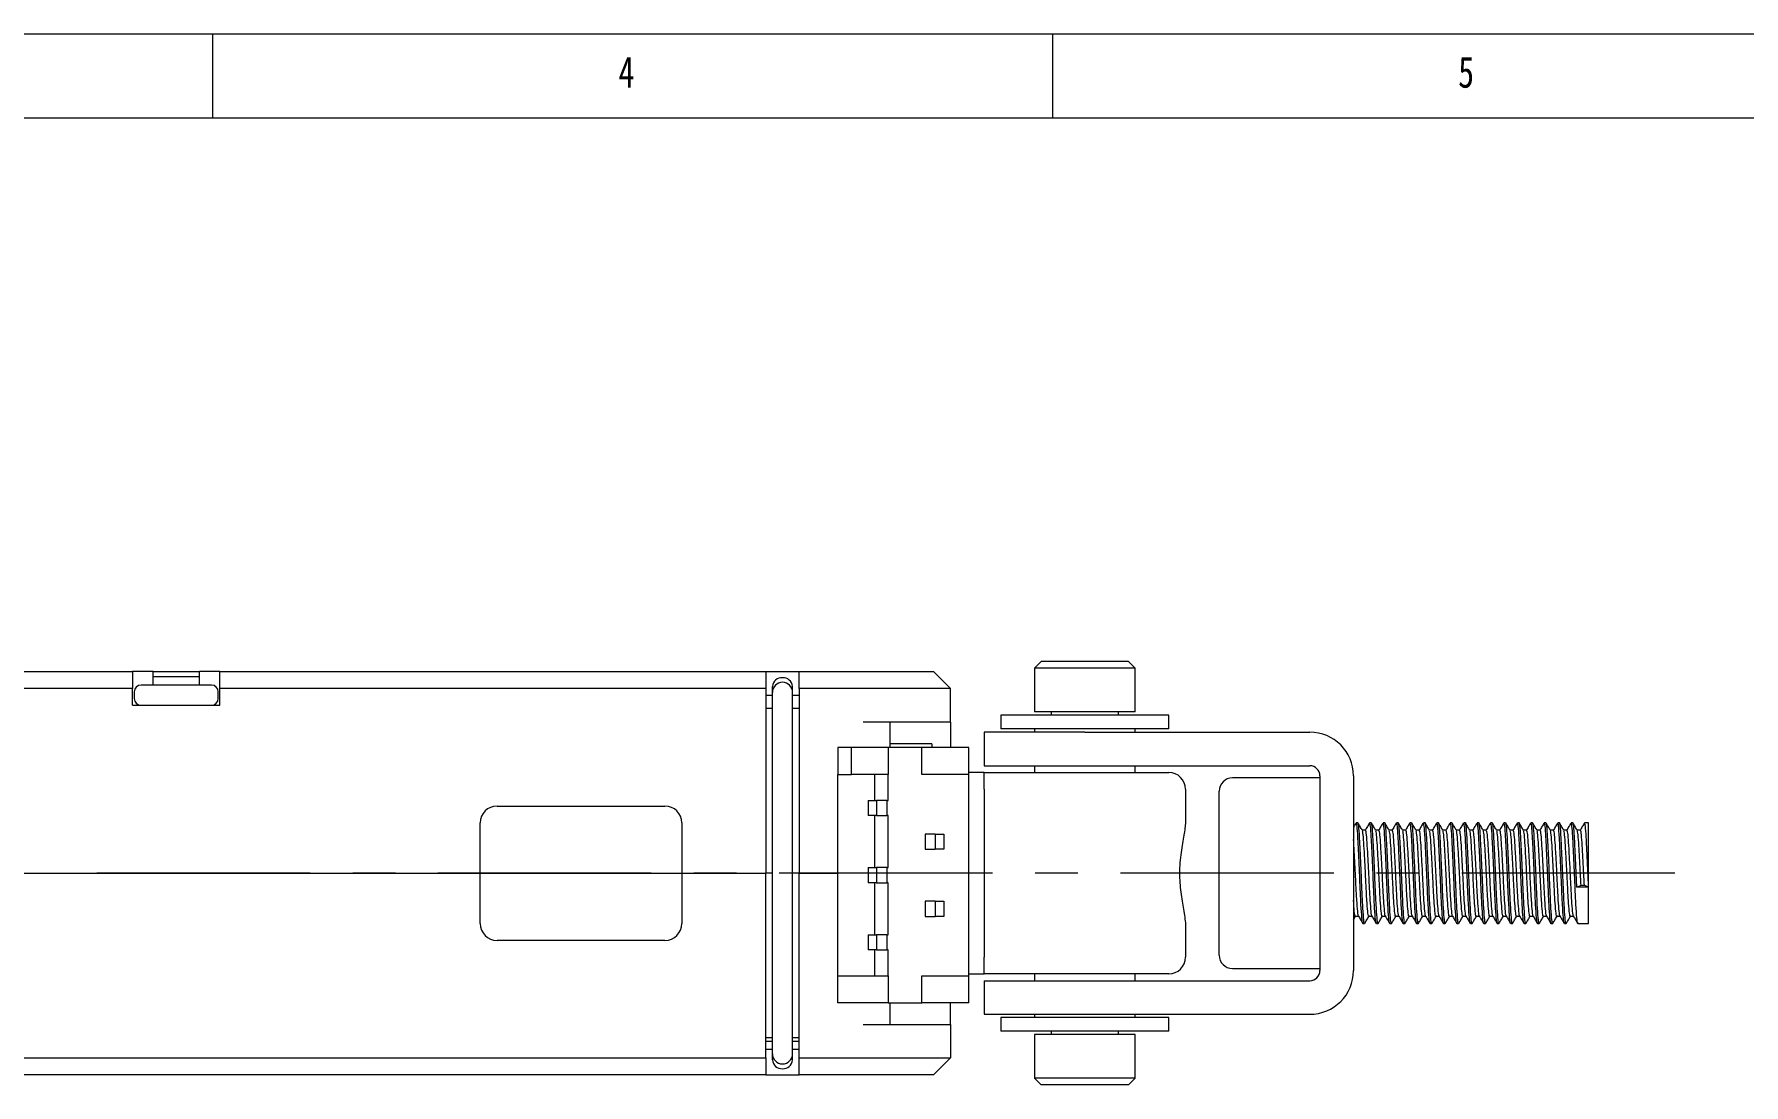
# Paper-space layout '시트4_ENG_with accessory' of a CAD drawing. Header units: millimetres. Extents: x 5 to 415, y 5 to 292.
# Drawn here: x 149.4 to 251.2, y 229.4 to 292 of the extents above; entities that cross this region are included whole.
import ezdxf

# ---------------------------------------------------------------- set-up
doc = ezdxf.new("R2010")
doc.units = ezdxf.units.MM
doc.linetypes.add('CENTERX2', pattern=[20.32, 12.7, -2.54, 2.54, -2.54])
doc.layers.add('CENTER_LINE', color=7, linetype='CENTERX2')
doc.styles.add('SLDTEXTSTYLE1', font='TXT', dxfattribs={"width": 0.75})

psp = doc.layouts.new('시트4_ENG_with accessory')

# ---------------------------------------------------------------- linework, layer by layer
at = {"color": 7, "linetype": 'Continuous', "lineweight": 18}
for p, q in [((415, 292), (5, 292)), ((160, 287), (160, 292)), ((210, 292), (210, 287)), ((410.25, 287), (10, 287)), ((209.331, 254.643), (208.931, 254.243)), ((214.531, 254.643), (209.331, 254.643)), ((214.931, 254.243), (214.531, 254.643)), ((141.531, 254.043), (155.231, 254.043)), ((155.231, 254.043), (155.231, 253.043)), ((156.445, 254.043), (155.231, 254.043)), ((156.445, 253.243), (156.445, 254.043)), ((156.445, 254.043), (159.217, 254.043)), ((159.217, 253.743), (156.445, 253.743)), ((159.217, 253.243), (159.217, 254.043)), ((160.431, 254.043), (159.217, 254.043)), ((160.431, 254.043), (192.931, 254.043)), ((160.431, 253.043), (160.431, 254.043)), ((192.931, 254.043), (192.931, 253.043)), ((192.931, 254.043), (194.931, 254.043)), ((194.931, 254.043), (202.331, 254.043)), ((194.931, 253.043), (194.931, 254.043)), ((202.331, 254.043), (202.931, 254.043)), ((202.931, 254.043), (203.931, 253.043)), ((208.931, 254.243), (208.931, 251.643)), ((214.931, 254.243), (208.931, 254.243)), ((214.931, 251.643), (214.931, 254.243)), ((155.231, 253.043), (141.531, 253.043)), ((155.231, 252.043), (155.231, 253.043)), ((155.331, 252.843), (155.331, 252.443)), ((159.931, 253.243), (155.731, 253.243)), ((160.331, 252.443), (160.331, 252.843)), ((192.931, 253.043), (160.431, 253.043)), ((160.431, 252.043), (160.431, 253.043)), ((192.931, 253.043), (192.931, 242.043)), ((193.329, 252.615), (192.931, 252.615)), ((193.329, 252.81), (193.329, 253.163)), ((193.329, 251.61), (193.329, 252.81)), ((194.529, 252.81), (194.529, 253.163)), ((194.529, 251.61), (194.529, 252.81)), ((194.931, 252.615), (194.529, 252.615)), ((194.931, 253.043), (194.931, 242.043)), ((202.331, 253.043), (194.931, 253.043)), ((203.931, 253.043), (202.331, 253.043)), ((203.931, 251.043), (203.931, 253.043)), ((155.231, 252.043), (160.431, 252.043)), ((193.334, 251.843), (192.931, 251.843)), ((193.329, 232.488), (193.329, 251.61)), ((194.931, 251.843), (194.529, 251.843)), ((194.529, 232.488), (194.529, 251.61)), ((214.931, 251.643), (208.931, 251.643)), ((209.931, 251.643), (209.931, 251.443)), ((213.931, 251.443), (213.931, 251.643)), ((202.331, 251.043), (198.731, 251.043)), ((200.331, 251.043), (200.331, 249.523)), ((203.931, 251.043), (202.331, 251.043)), ((203.931, 251.043), (203.931, 249.523)), ((205.931, 250.443), (205.931, 248.443)), ((211.931, 250.443), (205.931, 250.443)), ((206.931, 251.443), (206.931, 250.643)), ((216.931, 251.443), (206.931, 251.443)), ((216.931, 250.643), (206.931, 250.643)), ((208.931, 250.643), (208.931, 250.443)), ((211.931, 250.443), (225.331, 250.443)), ((214.931, 250.443), (214.931, 250.643)), ((216.931, 250.643), (216.931, 251.443)), ((197.231, 249.523), (197.231, 247.923)), ((198.031, 249.523), (197.231, 249.523)), ((200.231, 249.523), (198.031, 249.523)), ((198.031, 247.923), (198.031, 249.523)), ((200.231, 249.523), (200.231, 247.923)), ((202.231, 249.523), (200.231, 249.523)), ((202.831, 249.743), (200.331, 249.743)), ((202.231, 247.923), (202.231, 249.523)), ((205.031, 249.523), (202.231, 249.523)), ((202.831, 249.743), (202.831, 249.523)), ((205.031, 247.923), (205.031, 249.523)), ((205.931, 248.443), (211.931, 248.443)), ((208.931, 248.443), (208.931, 248.043)), ((211.931, 248.443), (225.331, 248.443)), ((214.931, 248.043), (214.931, 248.443)), ((197.231, 247.923), (198.031, 247.923)), ((197.231, 235.923), (197.231, 247.923)), ((200.231, 247.923), (198.031, 247.923)), ((199.431, 246.373), (199.431, 247.923)), ((200.231, 246.373), (200.231, 247.923)), ((205.031, 247.923), (202.231, 247.923)), ((205.931, 248.043), (205.031, 248.043)), ((205.031, 235.923), (205.031, 247.923)), ((205.931, 248.043), (213.931, 248.043)), ((205.931, 247.043), (205.931, 248.043)), ((213.931, 248.043), (216.931, 248.043)), ((225.931, 247.723), (220.731, 247.723)), ((225.931, 247.843), (225.931, 236.243)), ((227.931, 247.843), (227.931, 236.243)), ((199.031, 246.373), (199.031, 245.473)), ((199.031, 246.373), (199.531, 246.373)), ((199.531, 246.373), (199.531, 245.473)), ((200.141, 246.373), (199.531, 246.373)), ((200.141, 246.373), (200.141, 245.473)), ((200.141, 246.373), (200.231, 246.373)), ((205.931, 247.043), (205.931, 242.043)), ((217.931, 247.043), (217.931, 245.097)), ((219.931, 246.729), (219.931, 246.923)), ((219.931, 237.163), (219.931, 246.729)), ((176.931, 246.043), (180.931, 246.043)), ((180.931, 246.043), (182.931, 246.043)), ((182.931, 246.043), (186.931, 246.043)), ((199.531, 245.473), (199.031, 245.473)), ((199.431, 242.373), (199.431, 245.473)), ((199.531, 245.473), (200.141, 245.473)), ((200.231, 245.473), (200.141, 245.473)), ((200.231, 242.373), (200.231, 245.473)), ((175.931, 242.043), (175.931, 245.043)), ((187.931, 245.043), (187.931, 242.043)), ((202.421, 244.373), (202.421, 243.473)), ((203.031, 244.373), (202.421, 244.373)), ((203.031, 244.373), (203.031, 243.473)), ((203.031, 244.373), (203.531, 244.373)), ((203.531, 244.373), (203.531, 243.473)), ((228.194, 245.043), (228.094, 245.043)), ((228.643, 244.61), (228.449, 244.61)), ((228.994, 245.043), (228.894, 245.043)), ((229.443, 244.61), (229.249, 244.61)), ((229.794, 245.043), (229.694, 245.043)), ((230.243, 244.61), (230.049, 244.61)), ((230.594, 245.043), (230.494, 245.043)), ((231.043, 244.61), (230.849, 244.61)), ((231.394, 245.043), (231.294, 245.043)), ((231.843, 244.61), (231.649, 244.61)), ((232.194, 245.043), (232.094, 245.043)), ((232.643, 244.61), (232.449, 244.61)), ((232.994, 245.043), (232.894, 245.043)), ((233.443, 244.61), (233.249, 244.61)), ((233.794, 245.043), (233.694, 245.043)), ((234.243, 244.61), (234.049, 244.61)), ((234.594, 245.043), (234.494, 245.043)), ((235.043, 244.61), (234.849, 244.61)), ((235.394, 245.043), (235.294, 245.043)), ((235.843, 244.61), (235.649, 244.61)), ((236.194, 245.043), (236.094, 245.043)), ((236.643, 244.61), (236.449, 244.61)), ((236.994, 245.043), (236.894, 245.043)), ((237.443, 244.61), (237.249, 244.61)), ((237.794, 245.043), (237.694, 245.043)), ((238.243, 244.61), (238.049, 244.61)), ((238.594, 245.043), (238.494, 245.043)), ((239.043, 244.61), (238.849, 244.61)), ((239.394, 245.043), (239.294, 245.043)), ((239.843, 244.61), (239.649, 244.61)), ((240.194, 245.043), (240.094, 245.043)), ((240.643, 244.61), (240.449, 244.61)), ((240.994, 245.043), (240.894, 245.043)), ((241.443, 244.61), (241.249, 244.61)), ((241.931, 245.043), (241.694, 245.043)), ((241.931, 241.204), (241.931, 245.043)), ((202.421, 243.473), (203.031, 243.473)), ((203.531, 243.473), (203.031, 243.473)), ((199.031, 242.373), (199.031, 241.473)), ((199.031, 242.373), (199.531, 242.373)), ((199.531, 242.373), (199.531, 241.473)), ((200.141, 242.373), (199.531, 242.373)), ((200.141, 242.373), (200.141, 241.473)), ((200.141, 242.373), (200.231, 242.373)), ((141.531, 242.043), (175.931, 242.043)), ((175.931, 242.043), (180.931, 242.043)), ((175.931, 239.043), (175.931, 242.043)), ((180.931, 242.043), (182.931, 242.043)), ((182.931, 242.043), (187.931, 242.043)), ((187.931, 242.043), (192.931, 242.043)), ((187.931, 242.043), (187.931, 239.043)), ((192.931, 231.043), (192.931, 242.043)), ((193.329, 242.043), (192.931, 242.043)), ((194.931, 242.043), (194.529, 242.043)), ((194.931, 231.043), (194.931, 242.043)), ((194.931, 242.043), (197.231, 242.043)), ((199.531, 241.473), (199.031, 241.473)), ((199.431, 238.373), (199.431, 241.473)), ((199.531, 241.473), (200.141, 241.473)), ((200.231, 241.473), (200.141, 241.473)), ((200.231, 238.373), (200.231, 241.473)), ((205.931, 242.043), (205.931, 237.043)), ((241.231, 241.204), (241.481, 241.326)), ((241.481, 241.326), (241.681, 241.326)), ((241.681, 241.326), (241.931, 241.204)), ((202.421, 240.373), (202.421, 239.473)), ((203.031, 240.373), (202.421, 240.373)), ((203.031, 240.373), (203.031, 239.473)), ((203.031, 240.373), (203.531, 240.373)), ((203.531, 240.373), (203.531, 239.473)), ((241.931, 241.204), (241.231, 241.204)), ((241.931, 239.043), (241.931, 241.204)), ((202.421, 239.473), (203.031, 239.473)), ((203.531, 239.473), (203.031, 239.473)), ((227.931, 239.273), (228.053, 239.483)), ((228.043, 239.476), (228.238, 239.476)), ((228.843, 239.476), (229.038, 239.476)), ((229.643, 239.476), (229.838, 239.476)), ((230.443, 239.476), (230.638, 239.476)), ((231.243, 239.476), (231.438, 239.476)), ((232.043, 239.476), (232.238, 239.476)), ((232.843, 239.476), (233.038, 239.476)), ((233.643, 239.476), (233.838, 239.476)), ((234.443, 239.476), (234.638, 239.476)), ((235.243, 239.476), (235.438, 239.476)), ((236.043, 239.476), (236.238, 239.476)), ((236.843, 239.476), (237.038, 239.476)), ((237.643, 239.476), (237.838, 239.476)), ((238.443, 239.476), (238.638, 239.476)), ((239.243, 239.476), (239.438, 239.476)), ((240.043, 239.476), (240.238, 239.476)), ((240.843, 239.476), (241.038, 239.476)), ((199.031, 238.373), (199.531, 238.373)), ((199.031, 238.373), (199.031, 237.473)), ((199.531, 238.373), (199.531, 237.473)), ((200.141, 238.373), (199.531, 238.373)), ((200.141, 238.373), (200.141, 237.473)), ((200.141, 238.373), (200.231, 238.373)), ((217.931, 238.99), (217.931, 237.043)), ((228.494, 239.043), (228.594, 239.043)), ((229.294, 239.043), (229.394, 239.043)), ((230.094, 239.043), (230.194, 239.043)), ((230.894, 239.043), (230.994, 239.043)), ((231.694, 239.043), (231.794, 239.043)), ((232.494, 239.043), (232.594, 239.043)), ((233.294, 239.043), (233.394, 239.043)), ((234.094, 239.043), (234.194, 239.043)), ((234.894, 239.043), (234.994, 239.043)), ((235.694, 239.043), (235.794, 239.043)), ((236.494, 239.043), (236.594, 239.043)), ((237.294, 239.043), (237.394, 239.043)), ((238.094, 239.043), (238.194, 239.043)), ((238.894, 239.043), (238.994, 239.043)), ((239.694, 239.043), (239.794, 239.043)), ((240.494, 239.043), (240.594, 239.043)), ((241.294, 239.043), (241.931, 239.043)), ((180.931, 238.043), (176.931, 238.043)), ((182.931, 238.043), (180.931, 238.043)), ((186.931, 238.043), (182.931, 238.043)), ((199.531, 237.473), (199.031, 237.473)), ((199.431, 235.923), (199.431, 237.473)), ((199.531, 237.473), (200.141, 237.473)), ((200.231, 237.473), (200.141, 237.473)), ((200.231, 235.923), (200.231, 237.473)), ((205.931, 236.043), (205.931, 237.043)), ((220.731, 236.363), (225.931, 236.363)), ((197.231, 235.923), (200.231, 235.923)), ((197.231, 234.323), (197.231, 235.923)), ((200.231, 235.923), (200.231, 234.323)), ((202.231, 234.323), (202.231, 235.923)), ((202.231, 235.923), (205.031, 235.923)), ((205.031, 236.043), (205.931, 236.043)), ((205.031, 234.323), (205.031, 235.923)), ((213.931, 236.043), (205.931, 236.043)), ((205.931, 235.643), (205.931, 233.643)), ((205.931, 235.643), (211.931, 235.643)), ((208.931, 236.043), (208.931, 235.643)), ((211.931, 235.643), (225.331, 235.643)), ((216.931, 236.043), (213.931, 236.043)), ((214.931, 235.643), (214.931, 236.043)), ((200.231, 234.323), (197.231, 234.323)), ((200.231, 234.323), (202.231, 234.323)), ((200.331, 234.323), (200.331, 233.043)), ((205.031, 234.323), (202.231, 234.323)), ((203.931, 233.043), (203.931, 234.323)), ((205.931, 233.643), (211.931, 233.643)), ((206.931, 233.443), (206.931, 232.643)), ((216.931, 233.443), (206.931, 233.443)), ((208.931, 233.643), (208.931, 233.443)), ((211.931, 233.643), (225.331, 233.643)), ((214.931, 233.443), (214.931, 233.643)), ((216.931, 232.643), (216.931, 233.443)), ((193.334, 232.243), (192.931, 232.243)), ((193.329, 231.288), (193.329, 232.488)), ((194.529, 231.288), (194.529, 232.488)), ((194.931, 232.243), (194.529, 232.243)), ((198.731, 233.043), (202.331, 233.043)), ((202.331, 233.043), (203.931, 233.043)), ((203.931, 233.043), (203.931, 231.043)), ((216.931, 232.643), (206.931, 232.643)), ((208.931, 232.443), (208.931, 229.843)), ((214.931, 232.443), (208.931, 232.443)), ((209.931, 232.643), (209.931, 232.443)), ((213.931, 232.443), (213.931, 232.643)), ((214.931, 229.843), (214.931, 232.443)), ((192.931, 232.043), (193.329, 232.043)), ((193.329, 231.536), (192.931, 231.536)), ((193.329, 230.924), (193.329, 231.288)), ((194.529, 232.043), (194.931, 232.043)), ((194.931, 231.536), (194.529, 231.536)), ((194.529, 230.924), (194.529, 231.288)), ((141.531, 231.043), (192.931, 231.043)), ((192.931, 231.043), (192.931, 230.043)), ((194.931, 231.043), (202.331, 231.043)), ((194.931, 230.043), (194.931, 231.043)), ((202.331, 231.043), (203.931, 231.043)), ((203.931, 231.043), (202.931, 230.043)), ((192.931, 230.043), (141.531, 230.043)), ((192.931, 230.043), (194.931, 230.043)), ((202.331, 230.043), (194.931, 230.043)), ((202.931, 230.043), (202.331, 230.043)), ((208.931, 229.843), (209.331, 229.443)), ((214.931, 229.843), (208.931, 229.843)), ((214.531, 229.443), (209.331, 229.443)), ((214.531, 229.443), (214.931, 229.843))]:
    psp.add_line(p, q, dxfattribs=at)
for centre, radius, start, end in [((193.892, 253.12), 0.564, 86.18874, 175.59805), ((193.967, 253.12), 0.564, 4.40195, 93.81126), ((155.731, 252.843), 0.4, 90, 180), ((159.931, 252.843), 0.4, 0, 90), ((193.929, 252.81), 0.6, 90, 180), ((193.929, 252.81), 0.6, 0, 90), ((155.731, 252.443), 0.4, 180, 270), ((159.931, 252.443), 0.4, 270, 0), ((225.331, 247.843), 2.6, 0, 90), ((225.331, 247.843), 0.6, 0, 90), ((216.931, 247.043), 1, 0, 90), ((220.731, 246.923), 0.8, 90, 180), ((176.931, 245.043), 1, 90, 180), ((186.931, 245.043), 1, 0, 90), ((176.931, 239.043), 1, 180, 270), ((186.931, 239.043), 1, 270, 0), ((216.931, 237.043), 1, 270, 0), ((220.731, 237.163), 0.8, 180, 270), ((225.331, 236.243), 0.6, 270, 0), ((225.331, 236.243), 2.6, 270, 0), ((193.929, 231.288), 0.6, 180, 270), ((193.929, 231.288), 0.6, 270, 0), ((193.892, 230.967), 0.564, 184.40195, 273.81126), ((193.967, 230.967), 0.564, 266.18874, 355.59805)]:
    psp.add_arc(centre, radius, start, end, dxfattribs=at)
for points, knots in [([(217.931, 245.097), (217.907, 244.848), (217.859, 244.352), (217.642, 243.278), (217.544, 242.082), (217.631, 240.897), (217.845, 239.8), (217.901, 239.273), (217.931, 238.99)], [0, 0, 0, 0, 0.1635681, 0.3265169, 0.4990783, 0.6586515, 0.8168735, 1, 1, 1, 1]), ([(228.083, 245.032), (228.041, 244.96), (227.99, 244.873), (227.94, 244.785), (227.931, 244.77)], [0, 0, 0, 0, 0.827869, 1, 1, 1, 1]), ([(228.494, 239.091), (228.489, 239.077), (228.467, 239.016), (228.434, 239.368), (228.379, 240.11), (228.331, 241.185), (228.283, 242.379), (228.228, 243.526), (228.183, 244.434), (228.136, 244.981), (228.106, 244.991), (228.094, 244.996)], [0, 0, 0, 0, 0.0358742, 0.1581913, 0.2855373, 0.4096308, 0.5337244, 0.6610704, 0.7833875, 0.9096308, 1, 1, 1, 1]), ([(228.594, 239.091), (228.589, 239.077), (228.567, 239.016), (228.534, 239.368), (228.479, 240.11), (228.431, 241.185), (228.383, 242.379), (228.328, 243.526), (228.283, 244.434), (228.236, 244.981), (228.206, 244.991), (228.194, 244.996)], [0, 0, 0, 0, 0.0358742, 0.1581913, 0.2855373, 0.4096308, 0.5337244, 0.6610704, 0.7833875, 0.9096308, 1, 1, 1, 1]), ([(228.453, 244.604), (228.411, 244.676), (228.327, 244.821), (228.243, 244.966), (228.201, 245.038)], [0, 0, 0, 0, 0.4998974, 1, 1, 1, 1]), ([(228.844, 239.517), (228.839, 239.505), (228.817, 239.453), (228.784, 239.754), (228.729, 240.389), (228.681, 241.309), (228.633, 242.331), (228.578, 243.313), (228.533, 244.085), (228.489, 244.536), (228.462, 244.549), (228.453, 244.554)], [0, 0, 0, 0, 0.0365121, 0.1616807, 0.2920026, 0.4189915, 0.5459805, 0.6763023, 0.801471, 0.9306629, 1, 1, 1, 1]), ([(228.883, 245.032), (228.841, 244.96), (228.757, 244.815), (228.673, 244.671), (228.631, 244.598)], [0, 0, 0, 0, 0.5000746, 1, 1, 1, 1]), ([(229.031, 239.496), (229.031, 239.495), (229.013, 239.464), (228.984, 239.765), (228.929, 240.386), (228.881, 241.309), (228.833, 242.331), (228.778, 243.312), (228.733, 244.089), (228.685, 244.558), (228.656, 244.566), (228.644, 244.57)], [0, 0, 0, 0, 0.0047801, 0.1309781, 0.2623717, 0.3904049, 0.5184382, 0.6498318, 0.7760298, 0.9062842, 1, 1, 1, 1]), ([(229.294, 239.091), (229.289, 239.077), (229.267, 239.016), (229.234, 239.368), (229.179, 240.11), (229.131, 241.185), (229.083, 242.379), (229.028, 243.526), (228.983, 244.434), (228.936, 244.981), (228.906, 244.991), (228.894, 244.996)], [0, 0, 0, 0, 0.0358742, 0.1581913, 0.2855373, 0.4096308, 0.5337244, 0.6610704, 0.7833875, 0.9096308, 1, 1, 1, 1]), ([(229.394, 239.091), (229.389, 239.077), (229.367, 239.016), (229.334, 239.368), (229.279, 240.11), (229.231, 241.185), (229.183, 242.379), (229.128, 243.526), (229.083, 244.434), (229.036, 244.981), (229.006, 244.991), (228.994, 244.996)], [0, 0, 0, 0, 0.0358742, 0.1581913, 0.2855373, 0.4096308, 0.5337244, 0.6610704, 0.7833875, 0.9096308, 1, 1, 1, 1]), ([(229.253, 244.604), (229.211, 244.676), (229.127, 244.821), (229.043, 244.966), (229.001, 245.038)], [0, 0, 0, 0, 0.4998974, 1, 1, 1, 1]), ([(229.644, 239.517), (229.639, 239.505), (229.617, 239.453), (229.584, 239.754), (229.529, 240.389), (229.481, 241.309), (229.433, 242.331), (229.378, 243.313), (229.333, 244.085), (229.289, 244.536), (229.262, 244.549), (229.253, 244.554)], [0, 0, 0, 0, 0.0365121, 0.1616807, 0.2920026, 0.4189915, 0.5459805, 0.6763023, 0.801471, 0.9306629, 1, 1, 1, 1]), ([(229.683, 245.032), (229.641, 244.96), (229.557, 244.815), (229.473, 244.671), (229.431, 244.598)], [0, 0, 0, 0, 0.5000746, 1, 1, 1, 1]), ([(229.831, 239.496), (229.831, 239.495), (229.813, 239.464), (229.784, 239.765), (229.729, 240.386), (229.681, 241.309), (229.633, 242.331), (229.578, 243.312), (229.533, 244.089), (229.485, 244.558), (229.456, 244.566), (229.444, 244.57)], [0, 0, 0, 0, 0.00478005, 0.13097806, 0.26237168, 0.39040494, 0.5184382, 0.64983183, 0.77602983, 0.9062842, 1, 1, 1, 1]), ([(230.094, 239.091), (230.089, 239.077), (230.067, 239.016), (230.034, 239.368), (229.979, 240.11), (229.931, 241.185), (229.883, 242.379), (229.828, 243.526), (229.783, 244.434), (229.736, 244.981), (229.706, 244.991), (229.694, 244.996)], [0, 0, 0, 0, 0.0358742, 0.1581913, 0.2855373, 0.4096308, 0.5337244, 0.6610704, 0.7833875, 0.9096308, 1, 1, 1, 1]), ([(230.194, 239.091), (230.189, 239.077), (230.167, 239.016), (230.134, 239.368), (230.079, 240.11), (230.031, 241.185), (229.983, 242.379), (229.928, 243.526), (229.883, 244.434), (229.836, 244.981), (229.806, 244.991), (229.794, 244.996)], [0, 0, 0, 0, 0.0358742, 0.1581913, 0.2855373, 0.4096308, 0.5337244, 0.6610704, 0.7833875, 0.9096308, 1, 1, 1, 1]), ([(230.053, 244.604), (230.011, 244.676), (229.927, 244.821), (229.843, 244.966), (229.801, 245.038)], [0, 0, 0, 0, 0.4998974, 1, 1, 1, 1]), ([(230.444, 239.517), (230.439, 239.505), (230.417, 239.453), (230.384, 239.754), (230.329, 240.389), (230.281, 241.309), (230.233, 242.331), (230.178, 243.313), (230.133, 244.085), (230.089, 244.536), (230.062, 244.549), (230.053, 244.554)], [0, 0, 0, 0, 0.0365121, 0.1616807, 0.2920026, 0.4189915, 0.5459805, 0.6763023, 0.801471, 0.9306629, 1, 1, 1, 1]), ([(230.483, 245.032), (230.441, 244.96), (230.357, 244.815), (230.273, 244.671), (230.231, 244.598)], [0, 0, 0, 0, 0.5000746, 1, 1, 1, 1]), ([(230.631, 239.496), (230.631, 239.495), (230.613, 239.464), (230.584, 239.765), (230.529, 240.386), (230.481, 241.309), (230.433, 242.331), (230.378, 243.312), (230.333, 244.089), (230.285, 244.558), (230.256, 244.566), (230.244, 244.57)], [0, 0, 0, 0, 0.00478005, 0.13097806, 0.26237168, 0.39040494, 0.5184382, 0.64983183, 0.77602983, 0.9062842, 1, 1, 1, 1]), ([(230.894, 239.091), (230.889, 239.077), (230.867, 239.016), (230.834, 239.368), (230.779, 240.11), (230.731, 241.185), (230.683, 242.379), (230.628, 243.526), (230.583, 244.434), (230.536, 244.981), (230.506, 244.991), (230.494, 244.996)], [0, 0, 0, 0, 0.0358742, 0.1581913, 0.2855373, 0.4096308, 0.5337244, 0.6610704, 0.7833875, 0.9096308, 1, 1, 1, 1]), ([(230.994, 239.091), (230.989, 239.077), (230.967, 239.016), (230.934, 239.368), (230.879, 240.11), (230.831, 241.185), (230.783, 242.379), (230.728, 243.526), (230.683, 244.434), (230.636, 244.981), (230.606, 244.991), (230.594, 244.996)], [0, 0, 0, 0, 0.0358742, 0.1581913, 0.2855373, 0.4096308, 0.5337244, 0.6610704, 0.7833875, 0.9096308, 1, 1, 1, 1]), ([(230.853, 244.604), (230.811, 244.676), (230.727, 244.821), (230.643, 244.966), (230.601, 245.038)], [0, 0, 0, 0, 0.4998974, 1, 1, 1, 1]), ([(231.244, 239.517), (231.239, 239.505), (231.217, 239.453), (231.184, 239.754), (231.129, 240.389), (231.081, 241.309), (231.033, 242.331), (230.978, 243.313), (230.933, 244.085), (230.889, 244.536), (230.862, 244.549), (230.853, 244.554)], [0, 0, 0, 0, 0.0365121, 0.1616807, 0.2920026, 0.4189915, 0.5459805, 0.6763023, 0.801471, 0.9306629, 1, 1, 1, 1]), ([(231.283, 245.032), (231.241, 244.96), (231.157, 244.815), (231.073, 244.671), (231.031, 244.598)], [0, 0, 0, 0, 0.5000746, 1, 1, 1, 1]), ([(231.431, 239.496), (231.431, 239.495), (231.413, 239.464), (231.384, 239.765), (231.329, 240.386), (231.281, 241.309), (231.233, 242.331), (231.178, 243.312), (231.133, 244.089), (231.085, 244.558), (231.056, 244.566), (231.044, 244.57)], [0, 0, 0, 0, 0.0047801, 0.1309781, 0.2623717, 0.3904049, 0.5184382, 0.6498318, 0.7760298, 0.9062842, 1, 1, 1, 1]), ([(231.694, 239.091), (231.689, 239.077), (231.667, 239.016), (231.634, 239.368), (231.579, 240.11), (231.531, 241.185), (231.483, 242.379), (231.428, 243.526), (231.383, 244.434), (231.336, 244.981), (231.306, 244.991), (231.294, 244.996)], [0, 0, 0, 0, 0.0358742, 0.1581913, 0.2855373, 0.4096308, 0.5337244, 0.6610704, 0.7833875, 0.9096308, 1, 1, 1, 1]), ([(231.794, 239.091), (231.789, 239.077), (231.767, 239.016), (231.734, 239.368), (231.679, 240.11), (231.631, 241.185), (231.583, 242.379), (231.528, 243.526), (231.483, 244.434), (231.436, 244.981), (231.406, 244.991), (231.394, 244.996)], [0, 0, 0, 0, 0.0358742, 0.1581913, 0.2855373, 0.4096308, 0.5337244, 0.6610704, 0.7833875, 0.9096308, 1, 1, 1, 1]), ([(231.653, 244.604), (231.611, 244.676), (231.527, 244.821), (231.443, 244.966), (231.401, 245.038)], [0, 0, 0, 0, 0.4998974, 1, 1, 1, 1]), ([(232.044, 239.517), (232.039, 239.505), (232.017, 239.453), (231.984, 239.754), (231.929, 240.389), (231.881, 241.309), (231.833, 242.331), (231.778, 243.313), (231.733, 244.085), (231.689, 244.536), (231.662, 244.549), (231.653, 244.554)], [0, 0, 0, 0, 0.0365121, 0.1616807, 0.2920026, 0.4189915, 0.5459805, 0.6763023, 0.801471, 0.9306629, 1, 1, 1, 1]), ([(232.083, 245.032), (232.041, 244.96), (231.957, 244.815), (231.873, 244.671), (231.831, 244.598)], [0, 0, 0, 0, 0.5000746, 1, 1, 1, 1]), ([(232.231, 239.496), (232.231, 239.495), (232.213, 239.464), (232.184, 239.765), (232.129, 240.386), (232.081, 241.309), (232.033, 242.331), (231.978, 243.312), (231.933, 244.089), (231.885, 244.558), (231.856, 244.566), (231.844, 244.57)], [0, 0, 0, 0, 0.0047801, 0.1309781, 0.2623717, 0.3904049, 0.5184382, 0.6498318, 0.7760298, 0.9062842, 1, 1, 1, 1]), ([(232.494, 239.091), (232.489, 239.077), (232.467, 239.016), (232.434, 239.368), (232.379, 240.11), (232.331, 241.185), (232.283, 242.379), (232.228, 243.526), (232.183, 244.434), (232.136, 244.981), (232.106, 244.991), (232.094, 244.996)], [0, 0, 0, 0, 0.0358742, 0.1581913, 0.2855373, 0.4096308, 0.5337244, 0.6610704, 0.7833875, 0.9096308, 1, 1, 1, 1]), ([(232.594, 239.091), (232.589, 239.077), (232.567, 239.016), (232.534, 239.368), (232.479, 240.11), (232.431, 241.185), (232.383, 242.379), (232.328, 243.526), (232.283, 244.434), (232.236, 244.981), (232.206, 244.991), (232.194, 244.996)], [0, 0, 0, 0, 0.0358742, 0.1581913, 0.2855373, 0.4096308, 0.5337244, 0.6610704, 0.7833875, 0.9096308, 1, 1, 1, 1]), ([(232.453, 244.604), (232.411, 244.676), (232.327, 244.821), (232.243, 244.966), (232.201, 245.038)], [0, 0, 0, 0, 0.4998974, 1, 1, 1, 1]), ([(232.844, 239.517), (232.839, 239.505), (232.817, 239.453), (232.784, 239.754), (232.729, 240.389), (232.681, 241.309), (232.633, 242.331), (232.578, 243.313), (232.533, 244.085), (232.489, 244.536), (232.462, 244.549), (232.453, 244.554)], [0, 0, 0, 0, 0.0365121, 0.1616807, 0.2920026, 0.4189915, 0.5459805, 0.6763023, 0.801471, 0.9306629, 1, 1, 1, 1]), ([(232.883, 245.032), (232.841, 244.96), (232.757, 244.815), (232.673, 244.671), (232.631, 244.598)], [0, 0, 0, 0, 0.5000746, 1, 1, 1, 1]), ([(233.031, 239.496), (233.031, 239.495), (233.013, 239.464), (232.984, 239.765), (232.929, 240.386), (232.881, 241.309), (232.833, 242.331), (232.778, 243.312), (232.733, 244.089), (232.685, 244.558), (232.656, 244.566), (232.644, 244.57)], [0, 0, 0, 0, 0.0047801, 0.1309781, 0.2623717, 0.3904049, 0.5184382, 0.6498318, 0.7760298, 0.9062842, 1, 1, 1, 1]), ([(233.294, 239.091), (233.289, 239.077), (233.267, 239.016), (233.234, 239.368), (233.179, 240.11), (233.131, 241.185), (233.083, 242.379), (233.028, 243.526), (232.983, 244.434), (232.936, 244.981), (232.906, 244.991), (232.894, 244.996)], [0, 0, 0, 0, 0.0358742, 0.1581913, 0.2855373, 0.4096308, 0.5337244, 0.6610704, 0.7833875, 0.9096308, 1, 1, 1, 1]), ([(233.394, 239.091), (233.389, 239.077), (233.367, 239.016), (233.334, 239.368), (233.279, 240.11), (233.231, 241.185), (233.183, 242.379), (233.128, 243.526), (233.083, 244.434), (233.036, 244.981), (233.006, 244.991), (232.994, 244.996)], [0, 0, 0, 0, 0.0358742, 0.1581913, 0.2855373, 0.4096308, 0.5337244, 0.6610704, 0.7833875, 0.9096308, 1, 1, 1, 1]), ([(233.253, 244.604), (233.211, 244.676), (233.127, 244.821), (233.043, 244.966), (233.001, 245.038)], [0, 0, 0, 0, 0.4998974, 1, 1, 1, 1]), ([(233.644, 239.517), (233.639, 239.505), (233.617, 239.453), (233.584, 239.754), (233.529, 240.389), (233.481, 241.309), (233.433, 242.331), (233.378, 243.313), (233.333, 244.085), (233.289, 244.536), (233.262, 244.549), (233.253, 244.554)], [0, 0, 0, 0, 0.0365121, 0.1616807, 0.2920026, 0.4189915, 0.5459805, 0.6763023, 0.801471, 0.9306629, 1, 1, 1, 1]), ([(233.683, 245.032), (233.641, 244.96), (233.557, 244.815), (233.473, 244.671), (233.431, 244.598)], [0, 0, 0, 0, 0.5000746, 1, 1, 1, 1]), ([(233.831, 239.496), (233.831, 239.495), (233.813, 239.464), (233.784, 239.765), (233.729, 240.386), (233.681, 241.309), (233.633, 242.331), (233.578, 243.312), (233.533, 244.089), (233.485, 244.558), (233.456, 244.566), (233.444, 244.57)], [0, 0, 0, 0, 0.0047801, 0.1309781, 0.2623717, 0.3904049, 0.5184382, 0.6498318, 0.7760298, 0.9062842, 1, 1, 1, 1]), ([(234.094, 239.091), (234.089, 239.077), (234.067, 239.016), (234.034, 239.368), (233.979, 240.11), (233.931, 241.185), (233.883, 242.379), (233.828, 243.526), (233.783, 244.434), (233.736, 244.981), (233.706, 244.991), (233.694, 244.996)], [0, 0, 0, 0, 0.0358742, 0.1581913, 0.2855373, 0.4096308, 0.5337244, 0.6610704, 0.7833875, 0.9096308, 1, 1, 1, 1]), ([(234.194, 239.091), (234.189, 239.077), (234.167, 239.016), (234.134, 239.368), (234.079, 240.11), (234.031, 241.185), (233.983, 242.379), (233.928, 243.526), (233.883, 244.434), (233.836, 244.981), (233.806, 244.991), (233.794, 244.996)], [0, 0, 0, 0, 0.0358742, 0.1581913, 0.2855373, 0.4096308, 0.5337244, 0.6610704, 0.7833875, 0.9096308, 1, 1, 1, 1]), ([(234.053, 244.604), (234.011, 244.676), (233.927, 244.821), (233.843, 244.966), (233.801, 245.038)], [0, 0, 0, 0, 0.4998974, 1, 1, 1, 1]), ([(234.444, 239.517), (234.439, 239.505), (234.417, 239.453), (234.384, 239.754), (234.329, 240.389), (234.281, 241.309), (234.233, 242.331), (234.178, 243.313), (234.133, 244.085), (234.089, 244.536), (234.062, 244.549), (234.053, 244.554)], [0, 0, 0, 0, 0.0365121, 0.1616807, 0.2920026, 0.4189915, 0.5459805, 0.6763023, 0.801471, 0.9306629, 1, 1, 1, 1]), ([(234.483, 245.032), (234.441, 244.96), (234.357, 244.815), (234.273, 244.671), (234.231, 244.598)], [0, 0, 0, 0, 0.5000746, 1, 1, 1, 1]), ([(234.631, 239.496), (234.631, 239.495), (234.613, 239.464), (234.584, 239.765), (234.529, 240.386), (234.481, 241.309), (234.433, 242.331), (234.378, 243.312), (234.333, 244.089), (234.285, 244.558), (234.256, 244.566), (234.244, 244.57)], [0, 0, 0, 0, 0.0047801, 0.1309781, 0.2623717, 0.3904049, 0.5184382, 0.6498318, 0.7760298, 0.9062842, 1, 1, 1, 1]), ([(234.894, 239.091), (234.889, 239.077), (234.867, 239.016), (234.834, 239.368), (234.779, 240.11), (234.731, 241.185), (234.683, 242.379), (234.628, 243.526), (234.583, 244.434), (234.536, 244.981), (234.506, 244.991), (234.494, 244.996)], [0, 0, 0, 0, 0.0358742, 0.1581913, 0.2855373, 0.4096308, 0.5337244, 0.6610704, 0.7833875, 0.9096308, 1, 1, 1, 1]), ([(234.994, 239.091), (234.989, 239.077), (234.967, 239.016), (234.934, 239.368), (234.879, 240.11), (234.831, 241.185), (234.783, 242.379), (234.728, 243.526), (234.683, 244.434), (234.636, 244.981), (234.606, 244.991), (234.594, 244.996)], [0, 0, 0, 0, 0.0358742, 0.1581913, 0.2855373, 0.4096308, 0.5337244, 0.6610704, 0.7833875, 0.9096308, 1, 1, 1, 1]), ([(234.853, 244.604), (234.811, 244.676), (234.727, 244.821), (234.643, 244.966), (234.601, 245.038)], [0, 0, 0, 0, 0.4998974, 1, 1, 1, 1]), ([(235.244, 239.517), (235.239, 239.505), (235.217, 239.453), (235.184, 239.754), (235.129, 240.389), (235.081, 241.309), (235.033, 242.331), (234.978, 243.313), (234.933, 244.085), (234.889, 244.536), (234.862, 244.549), (234.853, 244.554)], [0, 0, 0, 0, 0.0365121, 0.1616807, 0.2920026, 0.4189915, 0.5459805, 0.6763023, 0.801471, 0.9306629, 1, 1, 1, 1]), ([(235.283, 245.032), (235.241, 244.96), (235.157, 244.815), (235.073, 244.671), (235.031, 244.598)], [0, 0, 0, 0, 0.5000746, 1, 1, 1, 1]), ([(235.431, 239.496), (235.431, 239.495), (235.413, 239.464), (235.384, 239.765), (235.329, 240.386), (235.281, 241.309), (235.233, 242.331), (235.178, 243.312), (235.133, 244.089), (235.085, 244.558), (235.056, 244.566), (235.044, 244.57)], [0, 0, 0, 0, 0.00478005, 0.13097806, 0.26237168, 0.39040494, 0.5184382, 0.64983183, 0.77602983, 0.9062842, 1, 1, 1, 1]), ([(235.694, 239.091), (235.689, 239.077), (235.667, 239.016), (235.634, 239.368), (235.579, 240.11), (235.531, 241.185), (235.483, 242.379), (235.428, 243.526), (235.383, 244.434), (235.336, 244.981), (235.306, 244.991), (235.294, 244.996)], [0, 0, 0, 0, 0.0358742, 0.1581913, 0.2855373, 0.4096308, 0.5337244, 0.6610704, 0.7833875, 0.9096308, 1, 1, 1, 1]), ([(235.794, 239.091), (235.789, 239.077), (235.767, 239.016), (235.734, 239.368), (235.679, 240.11), (235.631, 241.185), (235.583, 242.379), (235.528, 243.526), (235.483, 244.434), (235.436, 244.981), (235.406, 244.991), (235.394, 244.996)], [0, 0, 0, 0, 0.0358742, 0.1581913, 0.2855373, 0.4096308, 0.5337244, 0.6610704, 0.7833875, 0.9096308, 1, 1, 1, 1]), ([(235.653, 244.604), (235.611, 244.676), (235.527, 244.821), (235.443, 244.966), (235.401, 245.038)], [0, 0, 0, 0, 0.4998974, 1, 1, 1, 1]), ([(236.044, 239.517), (236.039, 239.505), (236.017, 239.453), (235.984, 239.754), (235.929, 240.389), (235.881, 241.309), (235.833, 242.331), (235.778, 243.313), (235.733, 244.085), (235.689, 244.536), (235.662, 244.549), (235.653, 244.554)], [0, 0, 0, 0, 0.0365121, 0.1616807, 0.2920026, 0.4189915, 0.5459805, 0.6763023, 0.801471, 0.9306629, 1, 1, 1, 1]), ([(236.083, 245.032), (236.041, 244.96), (235.957, 244.815), (235.873, 244.671), (235.831, 244.598)], [0, 0, 0, 0, 0.5000746, 1, 1, 1, 1]), ([(236.231, 239.496), (236.231, 239.495), (236.213, 239.464), (236.184, 239.765), (236.129, 240.386), (236.081, 241.309), (236.033, 242.331), (235.978, 243.312), (235.933, 244.089), (235.885, 244.558), (235.856, 244.566), (235.844, 244.57)], [0, 0, 0, 0, 0.0047801, 0.1309781, 0.2623717, 0.3904049, 0.5184382, 0.6498318, 0.7760298, 0.9062842, 1, 1, 1, 1]), ([(236.494, 239.091), (236.489, 239.077), (236.467, 239.016), (236.434, 239.368), (236.379, 240.11), (236.331, 241.185), (236.283, 242.379), (236.228, 243.526), (236.183, 244.434), (236.136, 244.981), (236.106, 244.991), (236.094, 244.996)], [0, 0, 0, 0, 0.0358742, 0.1581913, 0.2855373, 0.4096308, 0.5337244, 0.6610704, 0.7833875, 0.9096308, 1, 1, 1, 1]), ([(236.594, 239.091), (236.589, 239.077), (236.567, 239.016), (236.534, 239.368), (236.479, 240.11), (236.431, 241.185), (236.383, 242.379), (236.328, 243.526), (236.283, 244.434), (236.236, 244.981), (236.206, 244.991), (236.194, 244.996)], [0, 0, 0, 0, 0.0358742, 0.1581913, 0.2855373, 0.4096308, 0.5337244, 0.6610704, 0.7833875, 0.9096308, 1, 1, 1, 1]), ([(236.453, 244.604), (236.411, 244.676), (236.327, 244.821), (236.243, 244.966), (236.201, 245.038)], [0, 0, 0, 0, 0.4998974, 1, 1, 1, 1]), ([(236.844, 239.517), (236.839, 239.505), (236.817, 239.453), (236.784, 239.754), (236.729, 240.389), (236.681, 241.309), (236.633, 242.331), (236.578, 243.313), (236.533, 244.085), (236.489, 244.536), (236.462, 244.549), (236.453, 244.554)], [0, 0, 0, 0, 0.0365121, 0.1616807, 0.2920026, 0.4189915, 0.5459805, 0.6763023, 0.801471, 0.9306629, 1, 1, 1, 1]), ([(236.883, 245.032), (236.841, 244.96), (236.757, 244.815), (236.673, 244.671), (236.631, 244.598)], [0, 0, 0, 0, 0.5000746, 1, 1, 1, 1]), ([(237.031, 239.496), (237.031, 239.495), (237.013, 239.464), (236.984, 239.765), (236.929, 240.386), (236.881, 241.309), (236.833, 242.331), (236.778, 243.312), (236.733, 244.089), (236.685, 244.558), (236.656, 244.566), (236.644, 244.57)], [0, 0, 0, 0, 0.0047801, 0.1309781, 0.2623717, 0.3904049, 0.5184382, 0.6498318, 0.7760298, 0.9062842, 1, 1, 1, 1]), ([(237.294, 239.091), (237.289, 239.077), (237.267, 239.016), (237.234, 239.368), (237.179, 240.11), (237.131, 241.185), (237.083, 242.379), (237.028, 243.526), (236.983, 244.434), (236.936, 244.981), (236.906, 244.991), (236.894, 244.996)], [0, 0, 0, 0, 0.0358742, 0.1581913, 0.2855373, 0.4096308, 0.5337244, 0.6610704, 0.7833875, 0.9096308, 1, 1, 1, 1]), ([(237.394, 239.091), (237.389, 239.077), (237.367, 239.016), (237.334, 239.368), (237.279, 240.11), (237.231, 241.185), (237.183, 242.379), (237.128, 243.526), (237.083, 244.434), (237.036, 244.981), (237.006, 244.991), (236.994, 244.996)], [0, 0, 0, 0, 0.0358742, 0.1581913, 0.2855373, 0.4096308, 0.5337244, 0.6610704, 0.7833875, 0.9096308, 1, 1, 1, 1]), ([(237.253, 244.604), (237.211, 244.676), (237.127, 244.821), (237.043, 244.966), (237.001, 245.038)], [0, 0, 0, 0, 0.4998974, 1, 1, 1, 1]), ([(237.644, 239.517), (237.639, 239.505), (237.617, 239.453), (237.584, 239.754), (237.529, 240.389), (237.481, 241.309), (237.433, 242.331), (237.378, 243.313), (237.333, 244.085), (237.289, 244.536), (237.262, 244.549), (237.253, 244.554)], [0, 0, 0, 0, 0.0365121, 0.1616807, 0.2920026, 0.4189915, 0.5459805, 0.6763023, 0.801471, 0.9306629, 1, 1, 1, 1]), ([(237.683, 245.032), (237.641, 244.96), (237.557, 244.815), (237.473, 244.671), (237.431, 244.598)], [0, 0, 0, 0, 0.5000746, 1, 1, 1, 1]), ([(237.831, 239.496), (237.831, 239.495), (237.813, 239.464), (237.784, 239.765), (237.729, 240.386), (237.681, 241.309), (237.633, 242.331), (237.578, 243.312), (237.533, 244.089), (237.485, 244.558), (237.456, 244.566), (237.444, 244.57)], [0, 0, 0, 0, 0.00478005, 0.13097806, 0.26237168, 0.39040494, 0.5184382, 0.64983183, 0.77602983, 0.9062842, 1, 1, 1, 1]), ([(238.094, 239.091), (238.089, 239.077), (238.067, 239.016), (238.034, 239.368), (237.979, 240.11), (237.931, 241.185), (237.883, 242.379), (237.828, 243.526), (237.783, 244.434), (237.736, 244.981), (237.706, 244.991), (237.694, 244.996)], [0, 0, 0, 0, 0.0358742, 0.1581913, 0.2855373, 0.4096308, 0.5337244, 0.6610704, 0.7833875, 0.9096308, 1, 1, 1, 1]), ([(238.194, 239.091), (238.189, 239.077), (238.167, 239.016), (238.134, 239.368), (238.079, 240.11), (238.031, 241.185), (237.983, 242.379), (237.928, 243.526), (237.883, 244.434), (237.836, 244.981), (237.806, 244.991), (237.794, 244.996)], [0, 0, 0, 0, 0.0358742, 0.1581913, 0.2855373, 0.4096308, 0.5337244, 0.6610704, 0.7833875, 0.9096308, 1, 1, 1, 1]), ([(238.053, 244.604), (238.011, 244.676), (237.927, 244.821), (237.843, 244.966), (237.801, 245.038)], [0, 0, 0, 0, 0.4998974, 1, 1, 1, 1]), ([(238.444, 239.517), (238.439, 239.505), (238.417, 239.453), (238.384, 239.754), (238.329, 240.389), (238.281, 241.309), (238.233, 242.331), (238.178, 243.313), (238.133, 244.085), (238.089, 244.536), (238.062, 244.549), (238.053, 244.554)], [0, 0, 0, 0, 0.0365121, 0.1616807, 0.2920026, 0.4189915, 0.5459805, 0.6763023, 0.801471, 0.9306629, 1, 1, 1, 1]), ([(238.483, 245.032), (238.441, 244.96), (238.357, 244.815), (238.273, 244.671), (238.231, 244.598)], [0, 0, 0, 0, 0.5000746, 1, 1, 1, 1]), ([(238.631, 239.496), (238.631, 239.495), (238.613, 239.464), (238.584, 239.765), (238.529, 240.386), (238.481, 241.309), (238.433, 242.331), (238.378, 243.312), (238.333, 244.089), (238.285, 244.558), (238.256, 244.566), (238.244, 244.57)], [0, 0, 0, 0, 0.00478005, 0.13097806, 0.26237168, 0.39040494, 0.5184382, 0.64983183, 0.77602983, 0.9062842, 1, 1, 1, 1]), ([(238.894, 239.091), (238.889, 239.077), (238.867, 239.016), (238.834, 239.368), (238.779, 240.11), (238.731, 241.185), (238.683, 242.379), (238.628, 243.526), (238.583, 244.434), (238.536, 244.981), (238.506, 244.991), (238.494, 244.996)], [0, 0, 0, 0, 0.0358742, 0.1581913, 0.2855373, 0.4096308, 0.5337244, 0.6610704, 0.7833875, 0.9096308, 1, 1, 1, 1]), ([(238.994, 239.091), (238.989, 239.077), (238.967, 239.016), (238.934, 239.368), (238.879, 240.11), (238.831, 241.185), (238.783, 242.379), (238.728, 243.526), (238.683, 244.434), (238.636, 244.981), (238.606, 244.991), (238.594, 244.996)], [0, 0, 0, 0, 0.0358742, 0.1581913, 0.2855373, 0.4096308, 0.5337244, 0.6610704, 0.7833875, 0.9096308, 1, 1, 1, 1]), ([(238.853, 244.604), (238.811, 244.676), (238.727, 244.821), (238.643, 244.966), (238.601, 245.038)], [0, 0, 0, 0, 0.4998974, 1, 1, 1, 1]), ([(239.244, 239.517), (239.239, 239.505), (239.217, 239.453), (239.184, 239.754), (239.129, 240.389), (239.081, 241.309), (239.033, 242.331), (238.978, 243.313), (238.933, 244.085), (238.889, 244.536), (238.862, 244.549), (238.853, 244.554)], [0, 0, 0, 0, 0.0365121, 0.1616807, 0.2920026, 0.4189915, 0.5459805, 0.6763023, 0.801471, 0.9306629, 1, 1, 1, 1]), ([(239.283, 245.032), (239.241, 244.96), (239.157, 244.815), (239.073, 244.671), (239.031, 244.598)], [0, 0, 0, 0, 0.5000746, 1, 1, 1, 1]), ([(239.431, 239.496), (239.431, 239.495), (239.413, 239.464), (239.384, 239.765), (239.329, 240.386), (239.281, 241.309), (239.233, 242.331), (239.178, 243.312), (239.133, 244.089), (239.085, 244.558), (239.056, 244.566), (239.044, 244.57)], [0, 0, 0, 0, 0.00478005, 0.13097806, 0.26237168, 0.39040494, 0.5184382, 0.64983183, 0.77602983, 0.9062842, 1, 1, 1, 1]), ([(239.694, 239.091), (239.689, 239.077), (239.667, 239.016), (239.634, 239.368), (239.579, 240.11), (239.531, 241.185), (239.483, 242.379), (239.428, 243.526), (239.383, 244.434), (239.336, 244.981), (239.306, 244.991), (239.294, 244.996)], [0, 0, 0, 0, 0.0358742, 0.1581913, 0.2855373, 0.4096308, 0.5337244, 0.6610704, 0.7833875, 0.9096308, 1, 1, 1, 1]), ([(239.794, 239.091), (239.789, 239.077), (239.767, 239.016), (239.734, 239.368), (239.679, 240.11), (239.631, 241.185), (239.583, 242.379), (239.528, 243.526), (239.483, 244.434), (239.436, 244.981), (239.406, 244.991), (239.394, 244.996)], [0, 0, 0, 0, 0.0358742, 0.1581913, 0.2855373, 0.4096308, 0.5337244, 0.6610704, 0.7833875, 0.9096308, 1, 1, 1, 1]), ([(239.653, 244.604), (239.611, 244.676), (239.527, 244.821), (239.443, 244.966), (239.401, 245.038)], [0, 0, 0, 0, 0.4998974, 1, 1, 1, 1]), ([(240.044, 239.517), (240.039, 239.505), (240.017, 239.453), (239.984, 239.754), (239.929, 240.389), (239.881, 241.309), (239.833, 242.331), (239.778, 243.313), (239.733, 244.085), (239.689, 244.536), (239.662, 244.549), (239.653, 244.554)], [0, 0, 0, 0, 0.0365121, 0.1616807, 0.2920026, 0.4189915, 0.5459805, 0.6763023, 0.801471, 0.9306629, 1, 1, 1, 1]), ([(240.083, 245.032), (240.041, 244.96), (239.957, 244.815), (239.873, 244.671), (239.831, 244.598)], [0, 0, 0, 0, 0.5000746, 1, 1, 1, 1]), ([(240.231, 239.496), (240.231, 239.495), (240.213, 239.464), (240.184, 239.765), (240.129, 240.386), (240.081, 241.309), (240.033, 242.331), (239.978, 243.312), (239.933, 244.089), (239.885, 244.558), (239.856, 244.566), (239.844, 244.57)], [0, 0, 0, 0, 0.00478005, 0.13097806, 0.26237168, 0.39040494, 0.5184382, 0.64983183, 0.77602983, 0.9062842, 1, 1, 1, 1]), ([(240.494, 239.091), (240.489, 239.077), (240.467, 239.016), (240.434, 239.368), (240.379, 240.11), (240.331, 241.185), (240.283, 242.379), (240.228, 243.526), (240.183, 244.434), (240.136, 244.981), (240.106, 244.991), (240.094, 244.996)], [0, 0, 0, 0, 0.0358742, 0.1581913, 0.2855373, 0.4096308, 0.5337244, 0.6610704, 0.7833875, 0.9096308, 1, 1, 1, 1]), ([(240.594, 239.091), (240.589, 239.077), (240.567, 239.016), (240.534, 239.368), (240.479, 240.11), (240.431, 241.185), (240.383, 242.379), (240.328, 243.526), (240.283, 244.434), (240.236, 244.981), (240.206, 244.991), (240.194, 244.996)], [0, 0, 0, 0, 0.0358742, 0.1581913, 0.2855373, 0.4096308, 0.5337244, 0.6610704, 0.7833875, 0.9096308, 1, 1, 1, 1]), ([(240.453, 244.604), (240.411, 244.676), (240.327, 244.821), (240.243, 244.966), (240.201, 245.038)], [0, 0, 0, 0, 0.4998974, 1, 1, 1, 1]), ([(240.844, 239.517), (240.839, 239.505), (240.817, 239.453), (240.784, 239.754), (240.729, 240.389), (240.681, 241.309), (240.633, 242.331), (240.578, 243.313), (240.533, 244.085), (240.489, 244.536), (240.462, 244.549), (240.453, 244.554)], [0, 0, 0, 0, 0.0365121, 0.1616807, 0.2920026, 0.4189915, 0.5459805, 0.6763023, 0.801471, 0.9306629, 1, 1, 1, 1]), ([(240.883, 245.032), (240.841, 244.96), (240.757, 244.815), (240.673, 244.671), (240.631, 244.598)], [0, 0, 0, 0, 0.5000746, 1, 1, 1, 1]), ([(241.031, 239.496), (241.031, 239.495), (241.013, 239.464), (240.984, 239.765), (240.929, 240.386), (240.881, 241.309), (240.833, 242.331), (240.778, 243.312), (240.733, 244.089), (240.685, 244.558), (240.656, 244.566), (240.644, 244.57)], [0, 0, 0, 0, 0.00478005, 0.13097806, 0.26237168, 0.39040494, 0.5184382, 0.64983183, 0.77602983, 0.9062842, 1, 1, 1, 1]), ([(241.294, 239.091), (241.289, 239.077), (241.267, 239.016), (241.234, 239.368), (241.179, 240.11), (241.131, 241.185), (241.083, 242.379), (241.028, 243.526), (240.983, 244.434), (240.936, 244.981), (240.906, 244.991), (240.894, 244.996)], [0, 0, 0, 0, 0.0358742, 0.1581913, 0.2855373, 0.4096308, 0.5337244, 0.6610704, 0.7833875, 0.9096308, 1, 1, 1, 1]), ([(241.231, 241.204), (241.215, 241.591), (241.183, 242.374), (241.128, 243.527), (241.083, 244.433), (241.036, 244.981), (241.006, 244.991), (240.994, 244.996)], [0, 0, 0, 0, 0.2101966, 0.4259022, 0.6330897, 0.8469277, 1, 1, 1, 1]), ([(241.253, 244.604), (241.211, 244.676), (241.127, 244.821), (241.043, 244.966), (241.001, 245.038)], [0, 0, 0, 0, 0.4998974, 1, 1, 1, 1]), ([(241.481, 241.326), (241.465, 241.656), (241.433, 242.326), (241.378, 243.314), (241.333, 244.085), (241.289, 244.536), (241.262, 244.549), (241.253, 244.554)], [0, 0, 0, 0, 0.2185664, 0.4428693, 0.6583027, 0.8806607, 1, 1, 1, 1]), ([(241.683, 245.032), (241.641, 244.96), (241.557, 244.815), (241.473, 244.671), (241.431, 244.598)], [0, 0, 0, 0, 0.5000746, 1, 1, 1, 1]), ([(241.681, 241.326), (241.665, 241.656), (241.633, 242.326), (241.578, 243.313), (241.533, 244.088), (241.485, 244.558), (241.456, 244.566), (241.444, 244.57)], [0, 0, 0, 0, 0.21003, 0.4255725, 0.6325919, 0.8462655, 1, 1, 1, 1]), ([(241.931, 241.204), (241.915, 241.591), (241.883, 242.374), (241.828, 243.527), (241.783, 244.433), (241.736, 244.981), (241.706, 244.991), (241.694, 244.996)], [0, 0, 0, 0, 0.2101966, 0.4259022, 0.6330897, 0.8469277, 1, 1, 1, 1]), ([(228.231, 239.496), (228.231, 239.495), (228.213, 239.464), (228.184, 239.765), (228.129, 240.387), (228.081, 241.307), (228.033, 242.338), (227.978, 243.284), (227.949, 243.894), (227.931, 244.049), (227.931, 244.053)], [0, 0, 0, 0, 0.0061295, 0.1679535, 0.3364399, 0.5006172, 0.6647946, 0.833281, 0.995105, 1, 1, 1, 1]), ([(228.044, 239.517), (228.039, 239.506), (228.017, 239.454), (227.984, 239.738), (227.949, 240.197), (227.931, 240.429)], [0, 0, 0, 0, 0.1262301, 0.5589649, 1, 1, 1, 1]), ([(228.231, 239.489), (228.273, 239.416), (228.357, 239.272), (228.441, 239.127), (228.483, 239.055)], [0, 0, 0, 0, 0.4999254, 1, 1, 1, 1]), ([(228.601, 239.049), (228.643, 239.121), (228.727, 239.266), (228.811, 239.411), (228.853, 239.483)], [0, 0, 0, 0, 0.5001026, 1, 1, 1, 1]), ([(229.031, 239.489), (229.073, 239.416), (229.157, 239.272), (229.241, 239.127), (229.283, 239.055)], [0, 0, 0, 0, 0.4999254, 1, 1, 1, 1]), ([(229.401, 239.049), (229.443, 239.121), (229.527, 239.266), (229.611, 239.411), (229.653, 239.483)], [0, 0, 0, 0, 0.5001026, 1, 1, 1, 1]), ([(229.831, 239.489), (229.873, 239.416), (229.957, 239.272), (230.041, 239.127), (230.083, 239.055)], [0, 0, 0, 0, 0.4999254, 1, 1, 1, 1]), ([(230.201, 239.049), (230.243, 239.121), (230.327, 239.266), (230.411, 239.411), (230.453, 239.483)], [0, 0, 0, 0, 0.5001026, 1, 1, 1, 1]), ([(230.631, 239.489), (230.673, 239.416), (230.757, 239.272), (230.841, 239.127), (230.883, 239.055)], [0, 0, 0, 0, 0.4999254, 1, 1, 1, 1]), ([(231.001, 239.049), (231.043, 239.121), (231.127, 239.266), (231.211, 239.411), (231.253, 239.483)], [0, 0, 0, 0, 0.5001026, 1, 1, 1, 1]), ([(231.431, 239.489), (231.473, 239.416), (231.557, 239.272), (231.641, 239.127), (231.683, 239.055)], [0, 0, 0, 0, 0.4999254, 1, 1, 1, 1]), ([(231.801, 239.049), (231.843, 239.121), (231.927, 239.266), (232.011, 239.411), (232.053, 239.483)], [0, 0, 0, 0, 0.5001026, 1, 1, 1, 1]), ([(232.231, 239.489), (232.273, 239.416), (232.357, 239.272), (232.441, 239.127), (232.483, 239.055)], [0, 0, 0, 0, 0.4999254, 1, 1, 1, 1]), ([(232.601, 239.049), (232.643, 239.121), (232.727, 239.266), (232.811, 239.411), (232.853, 239.483)], [0, 0, 0, 0, 0.5001026, 1, 1, 1, 1]), ([(233.031, 239.489), (233.073, 239.416), (233.157, 239.272), (233.241, 239.127), (233.283, 239.055)], [0, 0, 0, 0, 0.4999254, 1, 1, 1, 1]), ([(233.401, 239.049), (233.443, 239.121), (233.527, 239.266), (233.611, 239.411), (233.653, 239.483)], [0, 0, 0, 0, 0.5001026, 1, 1, 1, 1]), ([(233.831, 239.489), (233.873, 239.416), (233.957, 239.272), (234.041, 239.127), (234.083, 239.055)], [0, 0, 0, 0, 0.4999254, 1, 1, 1, 1]), ([(234.201, 239.049), (234.243, 239.121), (234.327, 239.266), (234.411, 239.411), (234.453, 239.483)], [0, 0, 0, 0, 0.5001026, 1, 1, 1, 1]), ([(234.631, 239.489), (234.673, 239.416), (234.757, 239.272), (234.841, 239.127), (234.883, 239.055)], [0, 0, 0, 0, 0.4999254, 1, 1, 1, 1]), ([(235.001, 239.049), (235.043, 239.121), (235.127, 239.266), (235.211, 239.411), (235.253, 239.483)], [0, 0, 0, 0, 0.5001026, 1, 1, 1, 1]), ([(235.431, 239.489), (235.473, 239.416), (235.557, 239.272), (235.641, 239.127), (235.683, 239.055)], [0, 0, 0, 0, 0.4999254, 1, 1, 1, 1]), ([(235.801, 239.049), (235.843, 239.121), (235.927, 239.266), (236.011, 239.411), (236.053, 239.483)], [0, 0, 0, 0, 0.5001026, 1, 1, 1, 1]), ([(236.231, 239.489), (236.273, 239.416), (236.357, 239.272), (236.441, 239.127), (236.483, 239.055)], [0, 0, 0, 0, 0.4999254, 1, 1, 1, 1]), ([(236.601, 239.049), (236.643, 239.121), (236.727, 239.266), (236.811, 239.411), (236.853, 239.483)], [0, 0, 0, 0, 0.5001026, 1, 1, 1, 1]), ([(237.031, 239.489), (237.073, 239.416), (237.157, 239.272), (237.241, 239.127), (237.283, 239.055)], [0, 0, 0, 0, 0.4999254, 1, 1, 1, 1]), ([(237.401, 239.049), (237.443, 239.121), (237.527, 239.266), (237.611, 239.411), (237.653, 239.483)], [0, 0, 0, 0, 0.5001026, 1, 1, 1, 1]), ([(237.831, 239.489), (237.873, 239.416), (237.957, 239.272), (238.041, 239.127), (238.083, 239.055)], [0, 0, 0, 0, 0.4999254, 1, 1, 1, 1]), ([(238.201, 239.049), (238.243, 239.121), (238.327, 239.266), (238.411, 239.411), (238.453, 239.483)], [0, 0, 0, 0, 0.5001026, 1, 1, 1, 1]), ([(238.631, 239.489), (238.673, 239.416), (238.757, 239.272), (238.841, 239.127), (238.883, 239.055)], [0, 0, 0, 0, 0.4999254, 1, 1, 1, 1]), ([(239.001, 239.049), (239.043, 239.121), (239.127, 239.266), (239.211, 239.411), (239.253, 239.483)], [0, 0, 0, 0, 0.5001026, 1, 1, 1, 1]), ([(239.431, 239.489), (239.473, 239.416), (239.557, 239.272), (239.641, 239.127), (239.683, 239.055)], [0, 0, 0, 0, 0.4999254, 1, 1, 1, 1]), ([(239.801, 239.049), (239.843, 239.121), (239.927, 239.266), (240.011, 239.411), (240.053, 239.483)], [0, 0, 0, 0, 0.5001026, 1, 1, 1, 1]), ([(240.231, 239.489), (240.273, 239.416), (240.357, 239.272), (240.441, 239.127), (240.483, 239.055)], [0, 0, 0, 0, 0.4999254, 1, 1, 1, 1]), ([(240.601, 239.049), (240.643, 239.121), (240.727, 239.266), (240.811, 239.411), (240.853, 239.483)], [0, 0, 0, 0, 0.5001026, 1, 1, 1, 1]), ([(241.031, 239.489), (241.073, 239.416), (241.157, 239.272), (241.241, 239.127), (241.283, 239.055)], [0, 0, 0, 0, 0.4999254, 1, 1, 1, 1])]:
    psp.add_open_spline(points, degree=3, knots=knots, dxfattribs=at)
at = {"layer": 'CENTER_LINE', "linetype": 'CENTERX2', "lineweight": 18}
psp.add_line((247.076, 242.043), (150.931, 242.043), dxfattribs=at)

# ---------------------------------------------------------------- texts
at = {"color": 7, "linetype": 'Continuous', "lineweight": 0, "char_height": 1.852, "attachment_point": 1, "style": 'SLDTEXTSTYLE1'}
for s, insert in [('4', (184.167, 290.668)), ('5', (234.167, 290.668))]:
    psp.add_mtext(s, dxfattribs=dict(at, insert=insert))

doc.saveas('drawing.dxf')
